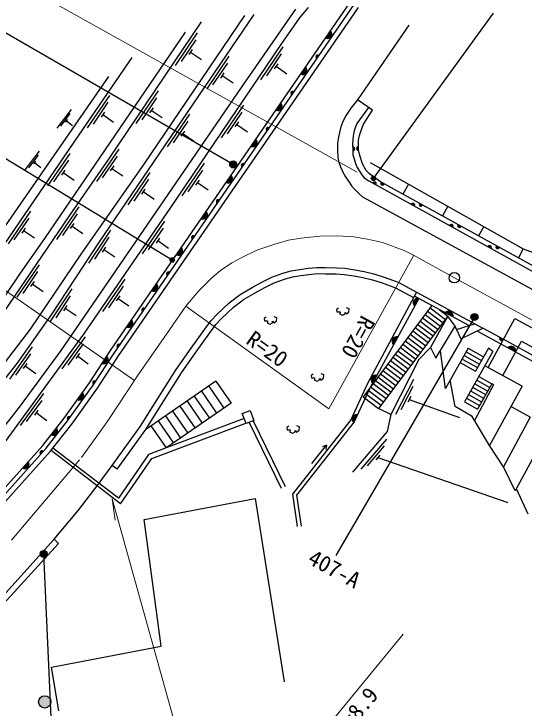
# Model space of a CAD drawing. Units: millimetres at full size, sheet at 1:1000; details may follow other scales. Extents: x 40000 to 680000, y 20000 to 380000.
# Drawn here: x 404295 to 462486, y 261138 to 340256 of the extents above; entities that cross this region are included whole.
import ezdxf
from ezdxf.enums import TextEntityAlignment as Align

# ---------------------------------------------------------------- set-up
doc = ezdxf.new("R2010")
doc.units = ezdxf.units.MM
doc.header["$LTSCALE"] = 1000
doc.linetypes.add('CHAIN', pattern=[18.5, 12, -1.5, 3.5, -1.5])
for name, color, linetype, lineweight in [('M-BGD', 7, 'Continuous', 25), ('M-BGD-EXST', 7, 'Continuous', 25), ('M-BMK', 2, 'CHAIN', 13), ('M-BMK-SRVR', 3, 'Continuous', 25), ('M-STR-HTXT', 7, 'Continuous', 13), ('M-STR-STRC', 7, 'Continuous', 25)]:
    doc.layers.add(name, color=color, linetype=linetype, lineweight=lineweight)
doc.styles.add('ＭＳ ゴシック', font='')
doc.styles.get('ＭＳ ゴシック').set_extended_font_data('MS Gothic')

msp = doc.modelspace()

# ---------------------------------------------------------------- hatches: boundary and pattern name
at = {"layer": 'M-BGD'}
for points in [[(439851, 337505), (440413, 338321, -0.82183)], [(438844, 335163), (439072, 335494, 0.4608), (438765, 335462, 0.4608)], [(437015, 333388), (437577, 334204, -0.82183)], [(436008, 331045), (436236, 331376, 0.4608), (435929, 331344, 0.4608)], [(434178, 329270), (434740, 330086, -0.82183)], [(433172, 326927), (433400, 327258, 0.4608), (433092, 327226, 0.4608)], [(431342, 325152), (431904, 325968, -0.82183)], [(442932, 325089), (442936, 324687, 0.4608), (443169, 324890, 0.4608)], [(443613, 324702), (443609, 325103, 0.4608), (443376, 324901, 0.4608)], [(430336, 322810), (430564, 323140, 0.4608), (430256, 323108, 0.4608)], [(428506, 321034), (429068, 321850, -0.82183)], [(445236, 320972), (445587, 320778, 0.4608), (445525, 321081, 0.4608)], [(446526, 320876), (446174, 321070, 0.4608), (446237, 320767, 0.4608)], [(427499, 318692), (427727, 319023, 0.4608), (427420, 318991, 0.4608)], [(449612, 318554), (449964, 318360, 0.4608), (449901, 318662, 0.4608)], [(450906, 318464), (450554, 318658, 0.4608), (450616, 318355, 0.4608)], [(425669, 316917), (426232, 317733, -0.82183)], [(453988, 316136), (454340, 315942, 0.4608), (454278, 316244, 0.4608)], [(455285, 316051), (454933, 316245, 0.4608), (454996, 315942, 0.4608)], [(424663, 314574), (424891, 314905, 0.4608), (424584, 314873, 0.4608)], [(422833, 312799), (423395, 313615, -0.82183)], [(458365, 313718), (458716, 313523, 0.4608), (458654, 313826, 0.4608)], [(459665, 313639), (459313, 313832, 0.4608), (459375, 313530, 0.4608)], [(421827, 310457), (422055, 310787, 0.4608), (421747, 310755, 0.4608)], [(419997, 308681), (420559, 309497, -0.82183)], [(450488, 307817), (450011, 306948, -0.82183)], [(418991, 306339), (419218, 306670, 0.4608), (418911, 306638, 0.4608)], [(454359, 305713), (453488, 306186, -0.82183)], [(456487, 305487, -0.41421), (456610, 306039, -0.41421), (457162, 305916, -1)], [(417161, 304564), (417723, 305380, -0.82183)], [(448081, 303435), (447603, 302566, -0.82183)], [(460086, 303169), (459733, 303361, 0.4608), (459797, 303059, 0.4608)], [(416154, 302221), (416382, 302552, 0.4608), (416075, 302520, 0.4608)], [(461508, 301710), (460638, 302184, -0.82183)], [(414360, 300422), (414902, 301252, -0.82183)], [(445673, 299052), (445196, 298184, -0.82183)], [(413405, 298045), (413625, 298381, 0.4608), (413318, 298342, 0.4608)], [(411543, 296292), (412120, 297098, -0.82183)], [(410500, 293975), (410734, 294302, 0.4608), (410426, 294276, 0.4608)], [(443486, 294559), (443074, 293658, -0.82183)], [(408543, 292294), (409157, 293072, -0.82183)], [(407362, 290085), (407631, 290384, 0.4608), (407321, 290392, 0.4608)], [(405275, 288513), (405938, 289249, -0.82183)], [(407108, 261846, -0.41421), (407808, 262546, -0.41421), (408508, 261846, -1)]]:
    msp.add_hatch(color=256, dxfattribs=at).paths.add_polyline_path(points)
at = {"layer": 'M-BGD-EXST'}
for points in [[(445523, 321624, -1), (445084, 321385, -0.41421), (445184, 321724, -0.41421)], [(422572, 312326, -1), (422133, 312087, -0.41421), (422233, 312426, -0.41421)]]:
    msp.add_hatch(color=256, dxfattribs=at).paths.add_polyline_path(points)
at = {"layer": 'M-STR-STRC'}
for points in [[(428971, 322879, -0.41421), (429094, 323431, -0.41421), (429646, 323309, -1)], [(407354, 278493, -0.41421), (407477, 279046, -0.41421), (408029, 278923, -1)]]:
    msp.add_hatch(color=256, dxfattribs=at).paths.add_polyline_path(points)

# ---------------------------------------------------------------- linework, layer by layer
at = {"layer": 'M-BGD'}
for p, q in [((425212, 338102), (422692, 334374)), ((425041, 337313), (423361, 334828)), ((434954, 336483), (432432, 332756)), ((424645, 336192), (424253, 335612)), ((424449, 335902), (425692, 335062)), ((434782, 335694), (433101, 333209)), ((428813, 335430), (426283, 331708)), ((428639, 334641), (426953, 332160)), ((434386, 334573), (433994, 333993)), ((434190, 334283), (435432, 333442)), ((428241, 333521), (427847, 332942)), ((428044, 333232), (429285, 332388)), ((415204, 330966), (412664, 327252)), ((420732, 331474), (418212, 327746)), ((415029, 330178), (413335, 327701)), ((420561, 330685), (418881, 328200)), ((445175, 329281), (443483, 330469)), ((410826, 329356), (409177, 327217)), ((420165, 329564), (419773, 328984)), ((419969, 329274), (421212, 328434)), ((430470, 329858), (427947, 326131)), ((410694, 328889), (409595, 327464)), ((414627, 329059), (414232, 328481)), ((414430, 328770), (415668, 327924)), ((424315, 328814), (421785, 325093)), ((430298, 329068), (428616, 326584)), ((410415, 328233), (410158, 327900)), ((410287, 328067), (410999, 327517)), ((424142, 328025), (422455, 325544)), ((429902, 327948), (429509, 327368)), ((429706, 327658), (430948, 326817)), ((423743, 326905), (423350, 326326)), ((423546, 326616), (424787, 325773)), ((407188, 324603), (405539, 322465)), ((416265, 324837), (413704, 321138)), ((407056, 324137), (405957, 322712)), ((410689, 324362), (408148, 320648)), ((416085, 324050), (414377, 321584)), ((406777, 323481), (406521, 323148)), ((406649, 323314), (407362, 322765)), ((410513, 323574), (408819, 321098)), ((415677, 322934), (415279, 322358)), ((425986, 323233), (423463, 319506)), ((410111, 322455), (409716, 321878)), ((409914, 322167), (411152, 321320)), ((415478, 322646), (416711, 321792)), ((419817, 322198), (417287, 318477)), ((425814, 322443), (424132, 319959)), ((419644, 321409), (417957, 318928)), ((425417, 321323), (425025, 320743)), ((425221, 321033), (426463, 320192)), ((449301, 320857), (448663, 319699)), ((419245, 320289), (418852, 319711)), ((419048, 320000), (420289, 319157)), ((411706, 318264), (409160, 314554)), ((453770, 318334), (453158, 317223)), ((406172, 317759), (403632, 314045)), ((411529, 317476), (409831, 315002)), ((405997, 316971), (404303, 314495)), ((421490, 316615), (418939, 312909)), ((405595, 315852), (405200, 315275)), ((411126, 316358), (410730, 315781)), ((410928, 316069), (412164, 315220)), ((421312, 315827), (419611, 313356)), ((457876, 316016), (457288, 314948)), ((405397, 315563), (406635, 314717)), ((415299, 315596), (412818, 311842)), ((415135, 314805), (413481, 312302)), ((420907, 314710), (420510, 314133)), ((420709, 314422), (421944, 313571)), ((414752, 313680), (414366, 313096)), ((414559, 313388), (415810, 312561)), ((462394, 313465), (461832, 312445)), ((407179, 311668), (404632, 307958)), ((407002, 310880), (405304, 308406)), ((406598, 309762), (406202, 309185)), ((406400, 309473), (407637, 308625)), ((416954, 310026), (414402, 306319)), ((410888, 308922), (408407, 305168)), ((416776, 309238), (415075, 306767)), ((410725, 308131), (409071, 305628)), ((416371, 308120), (415974, 307544)), ((416172, 307832), (417408, 306982)), ((456169, 304729), (449966, 308101)), ((410341, 307006), (409955, 306422)), ((451961, 307016), (444129, 296612)), ((410148, 306714), (411399, 305887)), ((451479, 306375), (453236, 305052)), ((451761, 306751), (453519, 305427)), ((452785, 306568), (453802, 305803)), ((456824, 305702), (441020, 278518)), ((453802, 305803), (445887, 295289)), ((450913, 305624), (452671, 304301)), ((451196, 306000), (452954, 304676)), ((450348, 304873), (452106, 303550)), ((450631, 305249), (452388, 303925)), ((454792, 304297), (454626, 304661)), ((454792, 304297), (456834, 304937)), ((449783, 304122), (451540, 302799)), ((450065, 304498), (451823, 303174)), ((454792, 304297), (455280, 303211)), ((455280, 303211), (457781, 304422)), ((460086, 303169), (457781, 304422)), ((412413, 303439), (409753, 299810)), ((449217, 303371), (450975, 302048)), ((449500, 303747), (451258, 302423)), ((541005, 259014), (460086, 303169)), ((406374, 302318), (403788, 298635)), ((412212, 302657), (410438, 300237)), ((448369, 302245), (450127, 300921)), ((448652, 302620), (450410, 301297)), ((448935, 302996), (450692, 301672)), ((406189, 301532), (404464, 299077)), ((411774, 301552), (411360, 300987)), ((447804, 301494), (449562, 300171)), ((448087, 301869), (449844, 300546)), ((453530, 297580), (452949, 301867)), ((456104, 302151), (453530, 297580)), ((458919, 301798), (455697, 296057)), ((455874, 301742), (457617, 300761)), ((456104, 302151), (457847, 301170)), ((458409, 302169), (456925, 299532)), ((458919, 301798), (458409, 302169)), ((411567, 301270), (412777, 300383)), ((447239, 300743), (448996, 299420)), ((447521, 301118), (449279, 299795)), ((455413, 300923), (457155, 299941)), ((455643, 301332), (457386, 300351)), ((405773, 300418), (405371, 299845)), ((405572, 300132), (406800, 299270)), ((446673, 299992), (448431, 298669)), ((446956, 300367), (448713, 299044)), ((455182, 300513), (456925, 299532)), ((462260, 297843), (457997, 300155)), ((446108, 299241), (447865, 297918)), ((446390, 299616), (448148, 298293)), ((427334, 298407), (419314, 292868)), ((427334, 298407), (429067, 295898)), ((445542, 298490), (447300, 297167)), ((445825, 298865), (447583, 297542)), ((449877, 298605), (447835, 294595)), ((457077, 298516), (458559, 297684)), ((457307, 298926), (458789, 298094)), ((426511, 297839), (428244, 295330)), ((444977, 297739), (446735, 296416)), ((445260, 298114), (447017, 296791)), ((449804, 297801), (448443, 295127)), ((456617, 297696), (458099, 296864)), ((458986, 297997), (456833, 293918)), ((456847, 298106), (458329, 297274)), ((458789, 298094), (457179, 295225)), ((462260, 297843), (458538, 291054)), ((458986, 297997), (458789, 298094)), ((407684, 296987), (405024, 293357)), ((424865, 296702), (426599, 294193)), ((425688, 297271), (427421, 294761)), ((444412, 296988), (446169, 295665)), ((444694, 297363), (446452, 296040)), ((456157, 296876), (457639, 296044)), ((456387, 297286), (457869, 296454)), ((407483, 296204), (405709, 293785)), ((424042, 296134), (425776, 293624)), ((444129, 296612), (445887, 295289)), ((449549, 296640), (449232, 296016)), ((449391, 296328), (455107, 294273)), ((455697, 296057), (457179, 295225)), ((455927, 296466), (457409, 295634)), ((429067, 295898), (421720, 290823)), ((423220, 295566), (424953, 293056)), ((447278, 294603), (445887, 295289)), ((463188, 294305), (460983, 295514)), ((407045, 295100), (406631, 294535)), ((406838, 294817), (408048, 293931)), ((421574, 294429), (423308, 291919)), ((422397, 294997), (424130, 292488)), ((458538, 291054), (456560, 294377)), ((420751, 293861), (422485, 291351)), ((431124, 293699), (434784, 286191)), ((431595, 293873), (435233, 286410)), ((463188, 294305), (460125, 288624)), ((419929, 293292), (421652, 290797)), ((446796, 291807), (443875, 288384)), ((464660, 291836), (461445, 285884)), ((416457, 284427), (408532, 290506)), ((439955, 291096), (439484, 290914)), ((446537, 291042), (444590, 288759)), ((446019, 289972), (445565, 289440)), ((445792, 289706), (460634, 284576)), ((416081, 288365), (415516, 288779)), ((461593, 286159), (462915, 283279)), ((409403, 279915), (408876, 280375)), ((403156, 273050), (409403, 279915))]:
    msp.add_line(p, q, dxfattribs=at)
for points in [[(360579, 272513), (364754, 270265), (366770, 269416), (369787, 268426), (371588, 267953), (373704, 267593), (376429, 267548), (378477, 267660), (380565, 267893), (382087, 268176), (383609, 268547), (385537, 269184), (387077, 269838), (388386, 270493), (390248, 271716), (391646, 272866), (392601, 273697), (395362, 276218), (398711, 279568), (408422, 290367), (410909, 293515), (413831, 297599), (416225, 301267), (443593, 340999)], [(360866, 273039), (365013, 270807), (366980, 269978), (369957, 269001), (371715, 268540), (373760, 268192), (376417, 268148), (378428, 268259), (380477, 268487), (381961, 268763), (383443, 269125), (385325, 269746), (386825, 270383), (388086, 271014), (389891, 272200), (391258, 273324), (392202, 274145), (394947, 276652), (398276, 279981), (407963, 290754), (410429, 293876), (413335, 297938), (415727, 301601), (443099, 341339)], [(361105, 273478), (365229, 271259), (367156, 270447), (370098, 269481), (371820, 269029), (373806, 268691), (376408, 268648), (378386, 268757), (380404, 268982), (381856, 269252), (383305, 269606), (385149, 270214), (386615, 270838), (387836, 271448), (389594, 272603), (390935, 273706), (391869, 274518), (394602, 277013), (397913, 280325), (407581, 291077), (410029, 294176), (412922, 298221), (415312, 301879), (442687, 341623)], [(375929, 272357), (377081, 272277), (378002, 272216), (378878, 272229), (379779, 272282), (380655, 272415), (381782, 272706), (383015, 273077), (383983, 273475), (384978, 273939), (386357, 274628), (387800, 275462), (389569, 276665), (395943, 282911), (397969, 285069), (400689, 288081), (402288, 290132), (412276, 303760), (422202, 318178), (434779, 336760), (436883, 339751), (437893, 340972)], [(388303, 277327), (391358, 280301), (394263, 283223), (396609, 285587), (399014, 288317), (402211, 291974), (405038, 295570), (409687, 301893), (418182, 314255), (430252, 331857), (436452, 340793)], [(375473, 275211), (376999, 275362), (378318, 275626), (379674, 276134), (382142, 277358), (383649, 278468), (393015, 286430), (399725, 294182), (404678, 300424), (408656, 306089), (413993, 314165), (431681, 340182)], [(387802, 283458), (390771, 285938), (392517, 287683), (394619, 289990), (396440, 291941), (400331, 296717), (406206, 304343), (411966, 312859), (419138, 323140), (430624, 340054)], [(387802, 283458), (394628, 294871), (395067, 295649), (395705, 296486), (402487, 305363), (410653, 317259), (415189, 323810), (425692, 339348)], [(449321, 338980), (443483, 330469), (442729, 329514), (442202, 328698), (441847, 328054), (441584, 327397), (441426, 326739), (441321, 326200), (441216, 325516), (441197, 324771), (441241, 323931), (441315, 323474), (441536, 322825), (441816, 322206), (442111, 321690), (442450, 321189), (442804, 320673), (443188, 320245), (443675, 319744), (444043, 319420), (544221, 264864)], [(393464, 295389), (395116, 297246), (397712, 300554), (401892, 306056), (405053, 310693), (407828, 314672), (423859, 338167)], [(393464, 295389), (393374, 299419), (396655, 305378), (403198, 313942), (411265, 325737), (417783, 335270)], [(395831, 306122), (397789, 308314), (400165, 311539), (415129, 333107)], [(444730, 329594), (443408, 327748), (443205, 327285), (443066, 326785), (442982, 326313), (442928, 325467), (442936, 324688), (442965, 324186), (443088, 323721), (443249, 323219), (443462, 322747), (443693, 322331), (443988, 321914), (444257, 321574), (444783, 321222), (493794, 294142), (497833, 294036), (528831, 276859), (530744, 273951), (544990, 266264)], [(545306, 266838), (531100, 274471), (528949, 277803), (523714, 280615), (515987, 285163), (510676, 287838), (499129, 294118), (497768, 294776), (493875, 294792), (447623, 320272), (445986, 321174), (444868, 322033), (444468, 322415), (444059, 323158), (443780, 323995), (443613, 324702), (443603, 325876), (443706, 326406), (443892, 326964), (444161, 327689), (445175, 329281)], [(444941, 323319), (462394, 313465), (467044, 311768), (471516, 309458)], [(402649, 273533), (408876, 280375), (411671, 283712), (413777, 286453), (415516, 288779), (418752, 293285), (420523, 296113), (422816, 299719), (424529, 302162), (426069, 304336), (426800, 305317), (427450, 305985), (428840, 307341), (430112, 308290), (431452, 309070), (432589, 309697), (433725, 310257), (434963, 310698), (435917, 310955), (436918, 311142), (437851, 311260), (438835, 311362), (439852, 311345), (441073, 311328), (442040, 311260), (443193, 311091), (444228, 310887), (445364, 310616), (446518, 310260), (448121, 309672), (457781, 304422)], [(416081, 288365), (419333, 292895), (421115, 295740), (423398, 299330), (425101, 301759), (426635, 303925), (427334, 304862), (427945, 305490), (429296, 306808), (430499, 307706), (431798, 308461), (432913, 309077), (433998, 309611), (435172, 310029), (436073, 310272), (437026, 310450), (437931, 310565), (438865, 310661), (439842, 310645), (441044, 310629), (441965, 310564), (443075, 310401), (444079, 310203), (445180, 309941), (446294, 309597), (447832, 309033), (449871, 307924)], [(450202, 308541), (444629, 298142), (442734, 293997), (436066, 285537), (436618, 281824)], [(450488, 307817), (444881, 297611), (443121, 293761)], [(441333, 306709), (441096, 306573), (441138, 306302), (441494, 306310), (441469, 306048), (441783, 305920), (442062, 306065), (442062, 306242), (442198, 306056), (442512, 306259), (442546, 306649), (442240, 306751)], [(433076, 305687), (432839, 305552), (432881, 305281), (433237, 305289), (433212, 305027), (433525, 304899), (433805, 305043), (433805, 305221), (433941, 305035), (434254, 305238), (434288, 305628), (433983, 305730)], [(453802, 305803), (451796, 302225), (450463, 300861), (447278, 294603), (446872, 292667), (442901, 288013)], [(451796, 302225), (452432, 301007), (454626, 304661), (453802, 305803)], [(458393, 299941), (461428, 305537), (514628, 276683), (529351, 270879), (543408, 263386)], [(540716, 258488), (459799, 302642), (457116, 304100)], [(460063, 299035), (462192, 302961), (513824, 274958), (528553, 269151), (542493, 261720)], [(438427, 299182), (438190, 299047), (438232, 298776), (438588, 298784), (438563, 298521), (438877, 298394), (439157, 298538), (439157, 298716), (439292, 298530), (439606, 298733), (439640, 299123), (439335, 299225)], [(456560, 294377), (454634, 295501), (454052, 298506)], [(430567, 294135), (419662, 290053), (416219, 285051), (408749, 290781)], [(416457, 284427), (420017, 289598), (430758, 293619)], [(443121, 293761), (436540, 285411), (437064, 281890)], [(435643, 293255), (435406, 293120), (435448, 292849), (435804, 292857), (435779, 292595), (436093, 292467), (436372, 292612), (436372, 292789), (436508, 292603), (436822, 292806), (436856, 293196), (436550, 293298)], [(438264, 288998), (439955, 291096), (439877, 290597)], [(461445, 285884), (460125, 288624), (458538, 291054)], [(409430, 260845), (408581, 265791), (421093, 268193), (419150, 282624), (431803, 285026), (435133, 264131)]]:
    msp.add_lwpolyline(points, dxfattribs=at)
msp.add_lwpolyline([(430347, 294730), (431245, 295062), (431673, 293902), (430776, 293570)], close=True, dxfattribs=at)
for centre, radius in [((456824, 305702), 400), ((407808, 261846), 700)]:
    msp.add_circle(centre, radius, dxfattribs=at)
for centre, radius, start, end in [((440051, 337969), 505, 246.61206, 44.27025), ((438932, 335346), 203, 46.47946, 244.40284), ((437215, 333851), 505, 246.61206, 44.27025), ((436096, 331228), 203, 46.47946, 244.40284), ((434379, 329733), 505, 246.61206, 44.27025), ((433260, 327111), 203, 46.47946, 244.40284), ((431542, 325616), 505, 246.61206, 44.27025), ((442965, 324889), 203, 261.57401, 99.4974), ((443579, 324902), 203, 81.49381, 279.41719), ((430423, 322993), 203, 46.47946, 244.40284), ((428706, 321498), 505, 246.61206, 44.27025), ((445427, 320903), 203, 322.1164, 160.03979), ((446335, 320945), 203, 142.19034, 340.11373), ((427587, 318875), 203, 46.47946, 244.40284), ((449803, 318484), 203, 322.1164, 160.03979), ((450714, 318533), 203, 142.18847, 340.11185), ((425870, 317380), 505, 246.61206, 44.27025), ((454179, 316066), 203, 322.1164, 160.03979), ((455094, 316120), 203, 142.18847, 340.11185), ((424751, 314758), 203, 46.47946, 244.40284), ((423034, 313262), 505, 246.61206, 44.27025), ((458556, 313648), 203, 322.1164, 160.03979), ((459473, 313708), 203, 142.18847, 340.11185), ((421915, 310640), 203, 46.47946, 244.40284), ((420197, 309145), 505, 246.61206, 44.27025), ((450336, 307335), 505, 72.38404, 230.04223), ((419078, 306522), 203, 46.47946, 244.40284), ((453877, 305863), 505, 342.64431, 140.3025), ((417361, 305027), 505, 246.61206, 44.27025), ((447928, 302953), 505, 72.38404, 230.04223), ((459894, 303237), 203, 142.41828, 340.34167), ((416242, 302404), 203, 46.47946, 244.40284), ((461026, 301861), 505, 342.55088, 140.20907), ((414549, 300890), 505, 248.02479, 45.68298), ((445520, 298571), 505, 72.38404, 230.04223), ((413488, 298231), 203, 47.89219, 245.81558), ((411752, 296752), 505, 245.58978, 43.24797), ((410591, 294157), 203, 45.45718, 243.38057), ((443369, 294068), 505, 76.60397, 234.26216), ((408773, 292744), 505, 242.86884, 40.52703), ((407473, 290256), 203, 39.07423, 236.99761), ((405534, 288946), 505, 239.20682, 36.86501)]:
    msp.add_arc(centre, radius, start, end, dxfattribs=at)
at = {"layer": 'M-BGD-EXST'}
for p, q in [((445304, 321505), (458982, 340329)), ((422353, 312206), (398968, 326389))]:
    msp.add_line(p, q, dxfattribs=at)
for centre in [(445304, 321505), (422353, 312206)]:
    msp.add_circle(centre, 250, dxfattribs=at)
at = {"layer": 'M-BMK'}
msp.add_lwpolyline([(404037, 280290), (411990, 289689), (414928, 293754), (418455, 299114), (422028, 304249), (423903, 306936), (425380, 308691), (426868, 310179), (427866, 311002), (429149, 311888), (430305, 312506), (432000, 313313), (434068, 314019), (435599, 314454), (437055, 314703), (439196, 314914), (441250, 314952), (443079, 314840), (444635, 314591), (446353, 314218), (448798, 313284), (449881, 312761), (454528, 310187), (542721, 262135)], dxfattribs=at)
at = {"layer": 'M-BMK-SRVR'}
msp.add_circle((454528, 310187), 600, dxfattribs=at)
at = {"layer": 'M-STR-HTXT'}
for p, q in [((402819, 344916), (443427, 322227)), ((394659, 314726), (418038, 298481)), ((440195, 295249), (449895, 312754)), ((440195, 295249), (423903, 306936)), ((415511, 285000), (415834, 282566))]:
    msp.add_line(p, q, dxfattribs=at)
msp.add_lwpolyline([(415511, 285000), (427119, 243301), (448680, 269560)], dxfattribs=at)
at = {"layer": 'M-STR-STRC'}
msp.add_line((407691, 278708), (409168, 244943), dxfattribs=at)
msp.add_lwpolyline([(429308, 323094), (398084, 341102), (379274, 341102)], dxfattribs=at)
for centre in [(429308, 323094), (407691, 278708)]:
    msp.add_circle(centre, 400, dxfattribs=at)

# ---------------------------------------------------------------- texts
at = {"layer": 'M-BGD', "style": 'ＭＳ ゴシック'}
msp.add_text('407-A', height=1833, rotation=331.464, dxfattribs=at).set_placement((441290, 277810), align=Align.TOP_CENTER)
at = {"layer": 'M-STR-HTXT', "style": 'ＭＳ ゴシック'}
for s, rotation, p in [('R=20', 241.006, (443488, 306302)), ('R=20', 324.344, (430317, 302335)), ('W=0.55 H=0.2  L=8.9', 50.61, (431375, 243901))]:
    msp.add_text(s, height=1833, rotation=rotation, dxfattribs=at).set_placement(p, align=Align.BOTTOM_LEFT)

doc.saveas('drawing.dxf')
